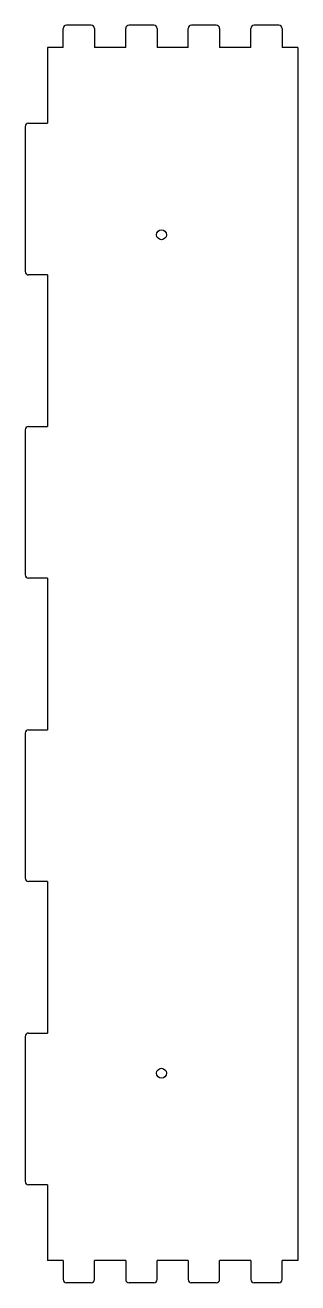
# Model space of a CAD drawing. Header units: millimetres. Extents: x 0 to 166, y 0 to 766.
import ezdxf

# ---------------------------------------------------------------- set-up
doc = ezdxf.new("R2010")
doc.units = ezdxf.units.MM
doc.layers.add('CutProfile', color=7, linetype='CONTINUOUS')

msp = doc.modelspace()

# ---------------------------------------------------------------- linework, layer by layer
at = {"layer": 'CutProfile'}
for p, q in [((40.175, 766), (25.125, 766)), ((78.275, 766), (63.225, 766)), ((116.375, 766), (101.325, 766)), ((154.475, 766), (139.425, 766)), ((23.125, 752.4), (23.125, 764)), ((42.175, 764), (42.175, 752.4)), ((61.225, 752.4), (61.225, 764)), ((80.275, 764), (80.275, 752.4)), ((99.325, 752.4), (99.325, 764)), ((118.375, 764), (118.375, 752.4)), ((137.425, 752.4), (137.425, 764)), ((156.475, 764), (156.475, 752.4)), ((13.6, 752.4), (13.6, 706.225)), ((23.125, 752.4), (13.6, 752.4)), ((61.225, 752.4), (42.175, 752.4)), ((99.325, 752.4), (80.275, 752.4)), ((137.425, 752.4), (118.375, 752.4)), ((166, 752.4), (156.475, 752.4)), ((166, 752.4), (166, 13.6)), ((2, 706.225), (13.6, 706.225)), ((0, 704.225), (0, 615.875)), ((13.6, 613.875), (2, 613.875)), ((13.6, 613.875), (13.6, 521.525)), ((2, 521.525), (13.6, 521.525)), ((0, 519.525), (0, 431.175)), ((13.6, 429.175), (2, 429.175)), ((13.6, 429.175), (13.6, 336.825)), ((0, 334.825), (0, 246.475)), ((2, 336.825), (13.6, 336.825)), ((13.6, 244.475), (2, 244.475)), ((13.6, 244.475), (13.6, 152.125)), ((0, 150.125), (0, 61.775)), ((2, 152.125), (13.6, 152.125)), ((13.6, 59.775), (2, 59.775)), ((13.6, 59.775), (13.6, 13.6)), ((23.125, 13.6), (13.6, 13.6)), ((23.125, 13.6), (23.125, 2)), ((61.225, 13.6), (42.175, 13.6)), ((42.175, 2), (42.175, 13.6)), ((61.225, 13.6), (61.225, 2)), ((99.325, 13.6), (80.275, 13.6)), ((80.275, 2), (80.275, 13.6)), ((99.325, 13.6), (99.325, 2)), ((137.425, 13.6), (118.375, 13.6)), ((118.375, 2), (118.375, 13.6)), ((137.425, 13.6), (137.425, 2)), ((166, 13.6), (156.475, 13.6)), ((156.475, 2), (156.475, 13.6)), ((40.175, 0), (25.125, 0)), ((78.275, 0), (63.225, 0)), ((116.375, 0), (101.325, 0)), ((154.475, 0), (139.425, 0))]:
    msp.add_line(p, q, dxfattribs=at)
for centre in [(83, 638.333), (83, 127.667)]:
    msp.add_circle(centre, 3, dxfattribs=at)
for centre, start, end in [((25.125, 764), 90, 180), ((40.175, 764), 0, 90), ((63.225, 764), 90, 180), ((78.275, 764), 0, 90), ((101.325, 764), 90, 180), ((116.375, 764), 0, 90), ((139.425, 764), 90, 180), ((154.475, 764), 0, 90), ((2, 704.225), 90, 180), ((2, 615.875), 180, -90), ((2, 519.525), 90, 180), ((2, 431.175), 180, -90), ((2, 334.825), 90, 180), ((2, 246.475), 180, -90), ((2, 150.125), 90, 180), ((2, 61.775), 180, -90), ((25.125, 2), 180, -90), ((40.175, 2), -90, 0), ((63.225, 2), 180, -90), ((78.275, 2), -90, 0), ((101.325, 2), 180, -90), ((116.375, 2), -90, 0), ((139.425, 2), 180, -90), ((154.475, 2), -90, 0)]:
    msp.add_arc(centre, 2, start, end, dxfattribs=at)

doc.saveas('drawing.dxf')
